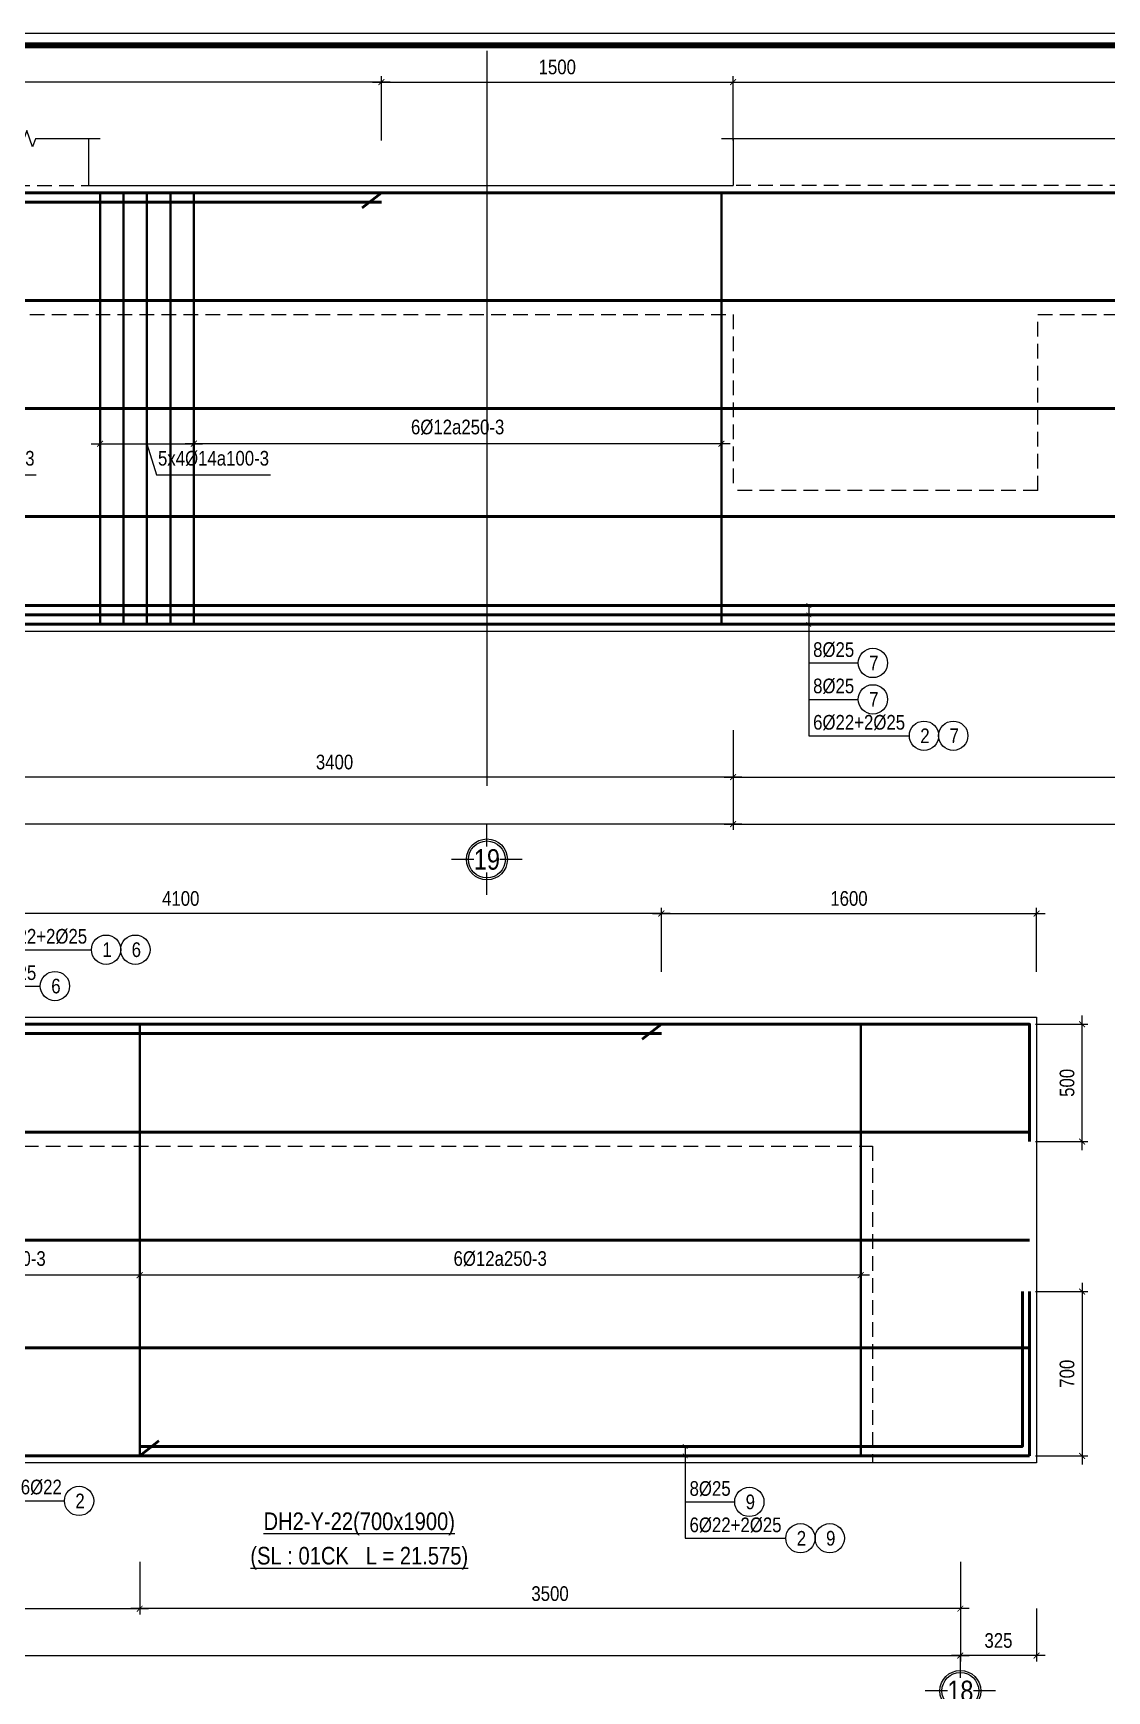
# Model space of a CAD drawing. Header units: millimetres. Extents: x 3014920 to 3563667, y -1638653 to -1356471.
# Drawn here: x 3288876 to 3293455, y -1613131 to -1606064 of the extents above; entities that cross this region are included whole.
import ezdxf
from ezdxf.enums import TextEntityAlignment as Align
from ezdxf.xclip import XClip

# ---------------------------------------------------------------- set-up
doc = ezdxf.new("R2010")
doc.units = ezdxf.units.MM
doc.header["$MEASUREMENT"] = 0
doc.header["$XCLIPFRAME"] = 0
doc.header["$PDMODE"] = 2
for name, pattern in [('6 TANG DIEN HINH 14-15$0$ACAD_ISO10W100', [18, 12, -3, 0, -3]), ('ACAD_ISO04W100', [30, 24, -3, 0, -3]), ('HIDDEN', [0.375, 0.25, -0.125])]:
    doc.linetypes.add(name, pattern=pattern)
doc.layers.get('0').update_dxf_attribs({"lineweight": 9})
doc.layers.get('Defpoints').update_dxf_attribs({"color": 10, "lineweight": 0})
for name, color, linetype, lineweight in [('2', 2, 'Continuous', 20), ('CDAI', 21, 'Continuous', 40), ('CTHEP', 50, 'Continuous', 50), ('DBAO', 90, 'Continuous', 13), ('DGIONG', 130, 'Continuous', 13), ('DMo', 9, 'HIDDEN', 9), ('KTH', 154, 'Continuous', 9), ('Net khuat', 8, 'HIDDEN', 13), ('TEXT', 7, 'Continuous', 15), ('TRUC', 251, 'ACAD_ISO04W100', 9)]:
    doc.layers.add(name, color=color, linetype=linetype, lineweight=lineweight)
doc.layers.add('8', color=8, linetype='Continuous')
doc.styles.add('HELVECONDENSE', font='VHELVCN_0.TTF')
doc.styles.add('Star-HelCon', font='VHELVCN_0.TTF')
doc.styles.add('TTP-HelCon', font='VHELVCN_0.TTF')
doc.styles.add('VNI-HELVE-CONDENSE', font='VHELVCN_0.TTF')
doc.dimstyles.new('kc-25', dxfattribs={"dimtxt": 62.5, "dimasz": 20, "dimexe": 20, "dimexo": 50, "dimgap": 25, "dimtad": 3, "dimdec": 0, "dimzin": 0, "dimdsep": 46, "dimtxsty": 'VNI-HELVE-CONDENSE', "dimblk": 'DIM', "dimcen": 2.5, "dimclrd": 256, "dimclre": 154, "dimclrt": 7, "dimaunit": 1, "dimadec": 0, "dimazin": 0, "dimtfac": 1, "dimtdec": 0, "dimtix": 1, "dimtmove": 0, "dimatfit": 3, "dimldrblk": 'DOT', "dimfxl": 1, "dimtolj": 1, "dimtzin": 0, "dimarcsym": 0})
doc.dimstyles.new('TTP-25', dxfattribs={"dimscale": 25, "dimtxt": 2.5, "dimasz": 1, "dimexe": 1, "dimexo": 1, "dimgap": 0.09, "dimtad": 0, "dimdec": 4, "dimrnd": 1, "dimzin": 9, "dimdsep": 46, "dimtxsty": 'TTP-HelCon', "dimblk": 'ARCHTICK', "dimcen": 0.09, "dimdle": 1.5, "dimclrd": 256, "dimclre": 256, "dimclrt": 7, "dimadec": 0, "dimazin": 0, "dimtfac": 1, "dimtdec": 4, "dimtmove": 0, "dimatfit": 3, "dimldrblk": 'ARCHTICK', "dimfxl": 1, "dimtvp": 1, "dimtolj": 1, "dimtzin": 0, "dimarcsym": 0})

# ---------------------------------------------------------------- blocks, each defined once
blk = doc.blocks.new('_ArchTick')
at = {"color": 0, "linetype": 'ByBlock', "const_width": 0.15}
blk.add_lwpolyline([(-0.5, -0.5), (0.5, 0.5)], dxfattribs=at)
blk = doc.blocks.new('*D2799')
at = {"layer": 'Defpoints', "color": 0, "transparency": 16777216}
for p in [(1500, -2296.5), (11550, -2296.5), (1500, -2721.4)]:
    blk.add_point(p, dxfattribs=at)
at = {"layer": 'KTH', "lineweight": -2, "transparency": 16777216}
for p, q in [((1500, -2321.5), (1500, -2746.4)), ((11550, -2321.5), (11550, -2746.4)), ((11587.5, -2721.4), (1462.5, -2721.4))]:
    blk.add_line(p, q, dxfattribs=at)
at = {"layer": 'KTH', "lineweight": -2, "transparency": 16777216, "xscale": 25, "yscale": 25, "zscale": 25, "rotation": 180}
blk.add_blockref('_ArchTick', (1500, -2721.4), dxfattribs=at)
at = {"layer": 'KTH', "lineweight": -2, "transparency": 16777216, "xscale": 25, "yscale": 25, "zscale": 25}
blk.add_blockref('_ArchTick', (11550, -2721.4), dxfattribs=at)
at = {"layer": 'KTH', "color": 7, "transparency": 16777216, "insert": (6525, -2657.6), "char_height": 62.5, "attachment_point": 5, "style": 'TTP-HelCon'}
blk.add_mtext('\\A1;10050', dxfattribs=at)
blk = doc.blocks.new('*D2800')
at = {"layer": 'Defpoints', "color": 0, "transparency": 16777216}
for p in [(3300, 441.7), (3300, 167.7), (10050, 167.7)]:
    blk.add_point(p, dxfattribs=at)
at = {"layer": 'KTH', "lineweight": -2, "transparency": 16777216}
for p, q in [((10087.5, 441.7), (3262.5, 441.7)), ((3300, 192.7), (3300, 466.7)), ((10050, 192.7), (10050, 466.7))]:
    blk.add_line(p, q, dxfattribs=at)
at = {"layer": 'KTH', "lineweight": -2, "transparency": 16777216, "xscale": 25, "yscale": 25, "zscale": 25, "rotation": 180}
blk.add_blockref('_ArchTick', (3300, 441.7), dxfattribs=at)
at = {"layer": 'KTH', "lineweight": -2, "transparency": 16777216, "xscale": 25, "yscale": 25, "zscale": 25}
blk.add_blockref('_ArchTick', (10050, 441.7), dxfattribs=at)
at = {"layer": 'KTH', "color": 7, "transparency": 16777216, "insert": (6675, 505.5), "char_height": 62.5, "attachment_point": 5, "style": 'TTP-HelCon'}
blk.add_mtext('\\A1;6750', dxfattribs=at)
blk = doc.blocks.new('dau truc')
blk.add_circle((0, 0), 180)
at = {"layer": '8'}
for p, q in [((0, 127), (0, 345)), ((-127, 0), (-345, 0)), ((0, -345), (0, -127)), ((345, 0), (127, 0))]:
    blk.add_line(p, q, dxfattribs=at)
blk.add_circle((0, 0), 200, dxfattribs=at)
at = {"layer": 'TEXT', "style": 'HELVECONDENSE'}
blk.add_attdef('A', text='', height=233, dxfattribs=at).set_placement((0, 0), align=Align.MIDDLE)
blk = doc.blocks.new('*D2806')
at = {"layer": 'Defpoints', "color": 0, "transparency": 16777216}
for p in [(23075, 441.7), (21475, 167.7), (23075, 167.7)]:
    blk.add_point(p, dxfattribs=at)
at = {"layer": 'KTH', "lineweight": -2, "transparency": 16777216}
for p, q in [((21437.5, 441.7), (23112.5, 441.7)), ((21475, 192.7), (21475, 466.7)), ((23075, 192.7), (23075, 466.7))]:
    blk.add_line(p, q, dxfattribs=at)
at = {"layer": 'KTH', "lineweight": -2, "transparency": 16777216, "xscale": 25, "yscale": 25, "zscale": 25, "rotation": 180}
blk.add_blockref('_ArchTick', (21475, 441.7), dxfattribs=at)
at = {"layer": 'KTH', "lineweight": -2, "transparency": 16777216, "xscale": 25, "yscale": 25, "zscale": 25}
blk.add_blockref('_ArchTick', (23075, 441.7), dxfattribs=at)
at = {"layer": 'KTH', "color": 7, "transparency": 16777216, "insert": (22275, 505.5), "char_height": 62.5, "attachment_point": 5, "style": 'TTP-HelCon'}
blk.add_mtext('\\A1;1600', dxfattribs=at)
blk = doc.blocks.new('DIM')
h = blk.add_hatch(color=1)
h.paths.add_polyline_path([(0.49, 0.29, 1), (0.29, 0.49), (-0.19, 0), (0.19, 0)])
h.paths.add_polyline_path([(0.19, 0), (-0.19, 0), (-0.49, -0.29, 1), (-0.29, -0.49)])
at = {"color": 9}
for p, q in [((-0.19, 0), (-1.5, 0)), ((0.19, 0), (1.5, 0))]:
    blk.add_line(p, q, dxfattribs=at)
at = {"color": 1}
for p, q in [((-0.49, -0.29), (0.29, 0.49)), ((-0.29, -0.49), (0.49, 0.29)), ((-0.19, 0), (0.19, 0))]:
    blk.add_line(p, q, dxfattribs=at)
blk.add_arc((-0.39, -0.39), 0.138, 135, 315, dxfattribs=at)
blk = doc.blocks.new('*D2808')
at = {"layer": 'Defpoints', "color": 0, "transparency": 16777216}
for p in [(9250, -602.9), (11500, -602.9), (9250, -1100)]:
    blk.add_point(p, dxfattribs=at)
at = {"layer": 'KTH', "lineweight": -2, "transparency": 16777216}
for p, q in [((9250, -627.9), (9250, -1125)), ((11500, -627.9), (11500, -1125)), ((11537.5, -1100), (9212.5, -1100))]:
    blk.add_line(p, q, dxfattribs=at)
at = {"layer": 'KTH', "lineweight": -2, "transparency": 16777216, "xscale": 25, "yscale": 25, "zscale": 25, "rotation": 180}
blk.add_blockref('_ArchTick', (9250, -1100), dxfattribs=at)
at = {"layer": 'KTH', "lineweight": -2, "transparency": 16777216, "xscale": 25, "yscale": 25, "zscale": 25}
blk.add_blockref('_ArchTick', (11500, -1100), dxfattribs=at)
at = {"layer": 'KTH', "color": 7, "transparency": 16777216, "insert": (10375, -1030.1), "char_height": 62.5, "attachment_point": 5, "style": 'TTP-HelCon'}
blk.add_mtext('\\A1;6Þ12a250-3', dxfattribs=at)
blk = doc.blocks.new('*D2790')
at = {"layer": 'Defpoints', "color": 0, "transparency": 16777216}
for p in [(11550, 441.7), (10050, 167.7), (11550, 167.7)]:
    blk.add_point(p, dxfattribs=at)
at = {"layer": 'KTH', "lineweight": -2, "transparency": 16777216}
for p, q in [((10012.5, 441.7), (11587.5, 441.7)), ((10050, 192.7), (10050, 466.7)), ((11550, 192.7), (11550, 466.7))]:
    blk.add_line(p, q, dxfattribs=at)
at = {"layer": 'KTH', "lineweight": -2, "transparency": 16777216, "xscale": 25, "yscale": 25, "zscale": 25, "rotation": 180}
blk.add_blockref('_ArchTick', (10050, 441.7), dxfattribs=at)
at = {"layer": 'KTH', "lineweight": -2, "transparency": 16777216, "xscale": 25, "yscale": 25, "zscale": 25}
blk.add_blockref('_ArchTick', (11550, 441.7), dxfattribs=at)
at = {"layer": 'KTH', "color": 7, "transparency": 16777216, "insert": (10800, 505.5), "char_height": 62.5, "attachment_point": 5, "style": 'TTP-HelCon'}
blk.add_mtext('\\A1;1500', dxfattribs=at)
blk = doc.blocks.new('*D2791')
at = {"layer": 'Defpoints', "color": 0, "transparency": 16777216}
for p in [(17375, 441.7), (11550, 167.7), (17375, 167.7)]:
    blk.add_point(p, dxfattribs=at)
at = {"layer": 'KTH', "lineweight": -2, "transparency": 16777216}
for p, q in [((11512.5, 441.7), (17412.5, 441.7)), ((11550, 192.7), (11550, 466.7)), ((17375, 192.7), (17375, 466.7))]:
    blk.add_line(p, q, dxfattribs=at)
at = {"layer": 'KTH', "lineweight": -2, "transparency": 16777216, "xscale": 25, "yscale": 25, "zscale": 25, "rotation": 180}
blk.add_blockref('_ArchTick', (11550, 441.7), dxfattribs=at)
at = {"layer": 'KTH', "lineweight": -2, "transparency": 16777216, "xscale": 25, "yscale": 25, "zscale": 25}
blk.add_blockref('_ArchTick', (17375, 441.7), dxfattribs=at)
at = {"layer": 'KTH', "color": 7, "transparency": 16777216, "insert": (14462.5, 505.5), "char_height": 62.5, "attachment_point": 5, "style": 'TTP-HelCon'}
blk.add_mtext('\\A1;5825', dxfattribs=at)
blk = doc.blocks.new('*D2792')
at = {"layer": 'Defpoints', "color": 0, "transparency": 16777216}
for p in [(17375, 441.7), (17375, 167.7), (21475, 167.7)]:
    blk.add_point(p, dxfattribs=at)
at = {"layer": 'KTH', "lineweight": -2, "transparency": 16777216}
for p, q in [((21512.5, 441.7), (17337.5, 441.7)), ((17375, 192.7), (17375, 466.7)), ((21475, 192.7), (21475, 466.7))]:
    blk.add_line(p, q, dxfattribs=at)
at = {"layer": 'KTH', "lineweight": -2, "transparency": 16777216, "xscale": 25, "yscale": 25, "zscale": 25, "rotation": 180}
blk.add_blockref('_ArchTick', (17375, 441.7), dxfattribs=at)
at = {"layer": 'KTH', "lineweight": -2, "transparency": 16777216, "xscale": 25, "yscale": 25, "zscale": 25}
blk.add_blockref('_ArchTick', (21475, 441.7), dxfattribs=at)
at = {"layer": 'KTH', "color": 7, "transparency": 16777216, "insert": (19425, 505.5), "char_height": 62.5, "attachment_point": 5, "style": 'TTP-HelCon'}
blk.add_mtext('\\A1;4100', dxfattribs=at)
blk = doc.blocks.new('*D2793')
at = {"layer": 'Defpoints', "color": 0, "transparency": 16777216}
for p in [(18050, -602.9), (19250, -602.9), (18050, -1100)]:
    blk.add_point(p, dxfattribs=at)
at = {"layer": 'KTH', "lineweight": -2, "transparency": 16777216}
for p, q in [((18050, -627.9), (18050, -1125)), ((19250, -627.9), (19250, -1125)), ((19287.5, -1100), (18012.5, -1100))]:
    blk.add_line(p, q, dxfattribs=at)
at = {"layer": 'KTH', "lineweight": -2, "transparency": 16777216, "xscale": 25, "yscale": 25, "zscale": 25, "rotation": 180}
blk.add_blockref('_ArchTick', (18050, -1100), dxfattribs=at)
at = {"layer": 'KTH', "lineweight": -2, "transparency": 16777216, "xscale": 25, "yscale": 25, "zscale": 25}
blk.add_blockref('_ArchTick', (19250, -1100), dxfattribs=at)
at = {"layer": 'KTH', "color": 7, "transparency": 16777216, "insert": (18650, -1030.1), "char_height": 62.5, "attachment_point": 5, "style": 'TTP-HelCon'}
blk.add_mtext('\\A1;6Þ12a300-3', dxfattribs=at)
blk = doc.blocks.new('*D2794')
at = {"layer": 'Defpoints', "color": 0, "transparency": 16777216}
for p in [(19250, -602.9), (22325, -602.9), (19250, -1100)]:
    blk.add_point(p, dxfattribs=at)
at = {"layer": 'KTH', "lineweight": -2, "transparency": 16777216}
for p, q in [((19250, -627.9), (19250, -1125)), ((22325, -627.9), (22325, -1125)), ((22362.5, -1100), (19212.5, -1100))]:
    blk.add_line(p, q, dxfattribs=at)
at = {"layer": 'KTH', "lineweight": -2, "transparency": 16777216, "xscale": 25, "yscale": 25, "zscale": 25, "rotation": 180}
blk.add_blockref('_ArchTick', (19250, -1100), dxfattribs=at)
at = {"layer": 'KTH', "lineweight": -2, "transparency": 16777216, "xscale": 25, "yscale": 25, "zscale": 25}
blk.add_blockref('_ArchTick', (22325, -1100), dxfattribs=at)
at = {"layer": 'KTH', "color": 7, "transparency": 16777216, "insert": (20787.5, -1030.1), "char_height": 62.5, "attachment_point": 5, "style": 'TTP-HelCon'}
blk.add_mtext('\\A1;6Þ12a250-3', dxfattribs=at)
blk = doc.blocks.new('*D2795')
at = {"layer": 'Defpoints', "color": 0, "transparency": 16777216}
for p in [(8150, -2296.5), (11550, -2296.5), (8150, -2521.5)]:
    blk.add_point(p, dxfattribs=at)
at = {"layer": 'KTH', "lineweight": -2, "transparency": 16777216}
for p, q in [((8150, -2321.5), (8150, -2546.5)), ((11550, -2321.5), (11550, -2546.5)), ((11587.5, -2521.5), (8112.5, -2521.5))]:
    blk.add_line(p, q, dxfattribs=at)
at = {"layer": 'KTH', "lineweight": -2, "transparency": 16777216, "xscale": 25, "yscale": 25, "zscale": 25, "rotation": 180}
blk.add_blockref('_ArchTick', (8150, -2521.5), dxfattribs=at)
at = {"layer": 'KTH', "lineweight": -2, "transparency": 16777216, "xscale": 25, "yscale": 25, "zscale": 25}
blk.add_blockref('_ArchTick', (11550, -2521.5), dxfattribs=at)
at = {"layer": 'KTH', "color": 7, "transparency": 16777216, "insert": (9850, -2457.6), "char_height": 62.5, "attachment_point": 5, "style": 'TTP-HelCon'}
blk.add_mtext('\\A1;3400', dxfattribs=at)
blk = doc.blocks.new('*D2796')
at = {"layer": 'Defpoints', "color": 0, "transparency": 16777216}
for p in [(11550, -2296.5), (18050, -2296.5), (18050, -2521.5)]:
    blk.add_point(p, dxfattribs=at)
at = {"layer": 'KTH', "lineweight": -2, "transparency": 16777216}
for p, q in [((11550, -2321.5), (11550, -2546.5)), ((18050, -2321.5), (18050, -2546.5)), ((11512.5, -2521.5), (18087.5, -2521.5))]:
    blk.add_line(p, q, dxfattribs=at)
at = {"layer": 'KTH', "lineweight": -2, "transparency": 16777216, "xscale": 25, "yscale": 25, "zscale": 25, "rotation": 180}
blk.add_blockref('_ArchTick', (11550, -2521.5), dxfattribs=at)
at = {"layer": 'KTH', "lineweight": -2, "transparency": 16777216, "xscale": 25, "yscale": 25, "zscale": 25}
blk.add_blockref('_ArchTick', (18050, -2521.5), dxfattribs=at)
at = {"layer": 'KTH', "color": 7, "transparency": 16777216, "insert": (14800, -2457.6), "char_height": 62.5, "attachment_point": 5, "style": 'TTP-HelCon'}
blk.add_mtext('\\A1;6500', dxfattribs=at)
blk = doc.blocks.new('*D2797')
at = {"layer": 'Defpoints', "color": 0, "transparency": 16777216}
for p in [(18050, -2296.5), (19250, -2296.5), (19250, -2521.5)]:
    blk.add_point(p, dxfattribs=at)
at = {"layer": 'KTH', "lineweight": -2, "transparency": 16777216}
for p, q in [((18050, -2321.5), (18050, -2546.5)), ((19250, -2321.5), (19250, -2546.5)), ((18012.5, -2521.5), (19287.5, -2521.5))]:
    blk.add_line(p, q, dxfattribs=at)
at = {"layer": 'KTH', "lineweight": -2, "transparency": 16777216, "xscale": 25, "yscale": 25, "zscale": 25, "rotation": 180}
blk.add_blockref('_ArchTick', (18050, -2521.5), dxfattribs=at)
at = {"layer": 'KTH', "lineweight": -2, "transparency": 16777216, "xscale": 25, "yscale": 25, "zscale": 25}
blk.add_blockref('_ArchTick', (19250, -2521.5), dxfattribs=at)
at = {"layer": 'KTH', "color": 7, "transparency": 16777216, "insert": (18650, -2457.6), "char_height": 62.5, "attachment_point": 5, "style": 'TTP-HelCon'}
blk.add_mtext('\\A1;1200', dxfattribs=at)
blk = doc.blocks.new('*D2798')
at = {"layer": 'Defpoints', "color": 0, "transparency": 16777216}
for p in [(11550, -2296.5), (22750, -2496.4), (22750, -2721.4)]:
    blk.add_point(p, dxfattribs=at)
at = {"layer": 'KTH', "lineweight": -2, "transparency": 16777216}
for p, q in [((11550, -2321.5), (11550, -2746.4)), ((22750, -2521.4), (22750, -2746.4)), ((11512.5, -2721.4), (22787.5, -2721.4))]:
    blk.add_line(p, q, dxfattribs=at)
at = {"layer": 'KTH', "lineweight": -2, "transparency": 16777216, "xscale": 25, "yscale": 25, "zscale": 25, "rotation": 180}
blk.add_blockref('_ArchTick', (11550, -2721.4), dxfattribs=at)
at = {"layer": 'KTH', "lineweight": -2, "transparency": 16777216, "xscale": 25, "yscale": 25, "zscale": 25}
blk.add_blockref('_ArchTick', (22750, -2721.4), dxfattribs=at)
at = {"layer": 'KTH', "color": 7, "transparency": 16777216, "insert": (17150, -2657.6), "char_height": 62.5, "attachment_point": 5, "style": 'TTP-HelCon'}
blk.add_mtext('\\A1;11200', dxfattribs=at)
blk = doc.blocks.new('*D2788')
at = {"layer": 'Defpoints', "color": 0, "transparency": 16777216}
for p in [(22750, -2496.4), (23075, -2496.4), (22750, -2721.4)]:
    blk.add_point(p, dxfattribs=at)
at = {"layer": 'KTH', "lineweight": -2, "transparency": 16777216}
for p, q in [((22750, -2521.4), (22750, -2746.4)), ((23075, -2521.4), (23075, -2746.4)), ((23112.5, -2721.4), (22712.5, -2721.4))]:
    blk.add_line(p, q, dxfattribs=at)
at = {"layer": 'KTH', "lineweight": -2, "transparency": 16777216, "xscale": 25, "yscale": 25, "zscale": 25, "rotation": 180}
blk.add_blockref('_ArchTick', (22750, -2721.4), dxfattribs=at)
at = {"layer": 'KTH', "lineweight": -2, "transparency": 16777216, "xscale": 25, "yscale": 25, "zscale": 25}
blk.add_blockref('_ArchTick', (23075, -2721.4), dxfattribs=at)
at = {"layer": 'KTH', "color": 7, "transparency": 16777216, "insert": (22912.5, -2657.6), "char_height": 62.5, "attachment_point": 5, "style": 'TTP-HelCon'}
blk.add_mtext('\\A1;325', dxfattribs=at)
blk = doc.blocks.new('*D2789')
at = {"layer": 'Defpoints', "color": 0, "transparency": 16777216}
for p in [(19250, -2296.5), (22750, -2296.5), (19250, -2521.5)]:
    blk.add_point(p, dxfattribs=at)
at = {"layer": 'KTH', "lineweight": -2, "transparency": 16777216}
for p, q in [((19250, -2321.5), (19250, -2546.5)), ((22750, -2321.5), (22750, -2546.5)), ((22787.5, -2521.5), (19212.5, -2521.5))]:
    blk.add_line(p, q, dxfattribs=at)
at = {"layer": 'KTH', "lineweight": -2, "transparency": 16777216, "xscale": 25, "yscale": 25, "zscale": 25, "rotation": 180}
blk.add_blockref('_ArchTick', (19250, -2521.5), dxfattribs=at)
at = {"layer": 'KTH', "lineweight": -2, "transparency": 16777216, "xscale": 25, "yscale": 25, "zscale": 25}
blk.add_blockref('_ArchTick', (22750, -2521.5), dxfattribs=at)
at = {"layer": 'KTH', "color": 7, "transparency": 16777216, "insert": (21000, -2457.6), "char_height": 62.5, "attachment_point": 5, "style": 'TTP-HelCon'}
blk.add_mtext('\\A1;3500', dxfattribs=at)
blk = doc.blocks.new('*D2785')
at = {"layer": 'Defpoints', "color": 0, "transparency": 16777216}
for p in [(23045, -30), (23269.1, -30), (23045, -530)]:
    blk.add_point(p, dxfattribs=at)
at = {"layer": 'KTH', "lineweight": -2, "transparency": 16777216}
for p, q in [((23269.1, -567.5), (23269.1, 7.5)), ((23070, -30), (23294.1, -30)), ((23070, -530), (23294.1, -530))]:
    blk.add_line(p, q, dxfattribs=at)
at = {"layer": 'KTH', "lineweight": -2, "transparency": 16777216, "xscale": 25, "yscale": 25, "zscale": 25}
for p, rotation in [((23269.1, -30), 90), ((23269.1, -530), 270)]:
    blk.add_blockref('_ArchTick', p, dxfattribs=dict(at, rotation=rotation))
at = {"layer": 'KTH', "color": 7, "transparency": 16777216, "insert": (23205.3, -280), "char_height": 62.5, "attachment_point": 5, "rotation": 90, "style": 'TTP-HelCon'}
blk.add_mtext('\\A1;500', dxfattribs=at)
blk = doc.blocks.new('*D2786')
at = {"layer": 'Defpoints', "color": 0, "transparency": 16777216}
for p in [(23045, -1170), (23045, -1870), (23269.1, -1870)]:
    blk.add_point(p, dxfattribs=at)
at = {"layer": 'KTH', "lineweight": -2, "transparency": 16777216}
for p, q in [((23070, -1170), (23294.1, -1170)), ((23269.1, -1132.5), (23269.1, -1907.5)), ((23070, -1870), (23294.1, -1870))]:
    blk.add_line(p, q, dxfattribs=at)
at = {"layer": 'KTH', "lineweight": -2, "transparency": 16777216, "xscale": 25, "yscale": 25, "zscale": 25}
for p, rotation in [((23269.1, -1170), 90), ((23269.1, -1870), 270)]:
    blk.add_blockref('_ArchTick', p, dxfattribs=dict(at, rotation=rotation))
at = {"layer": 'KTH', "color": 7, "transparency": 16777216, "insert": (23205.3, -1520), "char_height": 62.5, "attachment_point": 5, "rotation": 90, "style": 'TTP-HelCon'}
blk.add_mtext('\\A1;700', dxfattribs=at)
blk = doc.blocks.new('*D2809')
at = {"layer": 'Defpoints', "color": 0, "transparency": 16777216}
for p in [(8850, -602.9), (9250, -602.9), (9250, -1100)]:
    blk.add_point(p, dxfattribs=at)
at = {"layer": 'KTH', "lineweight": -2, "transparency": 16777216}
for p, q in [((8850, -627.9), (8850, -1125)), ((9250, -627.9), (9250, -1125)), ((8812.5, -1100), (9287.5, -1100)), ((9050, -1100), (9090, -1233.3)), ((9090, -1233.3), (9577.6, -1233.3))]:
    blk.add_line(p, q, dxfattribs=at)
at = {"layer": 'KTH', "lineweight": -2, "transparency": 16777216, "xscale": 25, "yscale": 25, "zscale": 25, "rotation": 180}
blk.add_blockref('_ArchTick', (8850, -1100), dxfattribs=at)
at = {"layer": 'KTH', "lineweight": -2, "transparency": 16777216, "xscale": 25, "yscale": 25, "zscale": 25}
blk.add_blockref('_ArchTick', (9250, -1100), dxfattribs=at)
at = {"layer": 'KTH', "color": 7, "transparency": 16777216, "insert": (9333.8, -1163.3), "char_height": 62.5, "attachment_point": 5, "style": 'TTP-HelCon'}
blk.add_mtext('\\A1;5x4Þ14a100-3', dxfattribs=at)
blk = doc.blocks.new('*D2810')
at = {"layer": 'Defpoints', "color": 0, "transparency": 16777216}
for p in [(7850, -602.9), (8250, -602.9), (7850, -1100)]:
    blk.add_point(p, dxfattribs=at)
at = {"layer": 'KTH', "lineweight": -2, "transparency": 16777216}
for p, q in [((7850, -627.9), (7850, -1125)), ((8250, -627.9), (8250, -1125)), ((8287.5, -1100), (7812.5, -1100)), ((8050, -1100), (8090, -1233.3)), ((8090, -1233.3), (8577.6, -1233.3))]:
    blk.add_line(p, q, dxfattribs=at)
at = {"layer": 'KTH', "lineweight": -2, "transparency": 16777216, "xscale": 25, "yscale": 25, "zscale": 25, "rotation": 180}
blk.add_blockref('_ArchTick', (7850, -1100), dxfattribs=at)
at = {"layer": 'KTH', "lineweight": -2, "transparency": 16777216, "xscale": 25, "yscale": 25, "zscale": 25}
blk.add_blockref('_ArchTick', (8250, -1100), dxfattribs=at)
at = {"layer": 'KTH', "color": 7, "transparency": 16777216, "insert": (8333.8, -1163.3), "char_height": 62.5, "attachment_point": 5, "style": 'TTP-HelCon'}
blk.add_mtext('\\A1;5x4Þ14a100-3', dxfattribs=at)
blk = doc.blocks.new('2Y-24')
at = {"layer": 'CTHEP'}
for p, q in [((59365.00001, -500), (1530.00001, -500)), ((1530.00001, -970), (59445.00001, -970))]:
    blk.add_line(p, q, dxfattribs=at)
blk.add_lwpolyline([(1570.00001, -229.99859), (1570.00001, -30), (59445.00001, -30), (59445.00001, -229.56756)], dxfattribs=at)
at = {"layer": 'DBAO', "linetype": 'Continuous', "flags": 128}
for points in [[(1500.00001, 200), (1500.00001, -1000), (15574.58661, -1000)], [(1500.00001, -1100), (15474.58661, -1100)]]:
    blk.add_lwpolyline(points, dxfattribs=at)
blk = doc.blocks.new('CHG_XX_Khung ten')
blk.add_lwpolyline([(15, 579), (826, 579), (826, 15), (15, 15)], close=True)
at = {"color": 4, "linetype": 'Continuous', "const_width": 1}
blk.add_lwpolyline([(17, 577), (824, 577), (824, 17), (17, 17)], close=True, dxfattribs=at)
blk = doc.blocks.new('2Y-22')
at = {"layer": 'CDAI'}
for points in [[(8849.993, -30.00001), (8849.993, -1870.00001)], [(8949.993, -30.00001), (8949.993, -1870.00001)], [(9049.993, -30.00001), (9049.993, -1870.00001)], [(9049.99978, -30), (9049.99978, -1870)], [(9149.993, -30.00001), (9149.993, -1870.00001)], [(9249.993, -30.00001), (9249.993, -1870.00001)], [(11499.99978, -30), (11499.99978, -1870)], [(19249.99999, -30), (19249.99999, -1870)], [(19249.99999, -30), (19249.99999, -1870)], [(22324.99999, -30), (22324.99999, -1870)]]:
    blk.add_lwpolyline(points, dxfattribs=at)
at = {"layer": 'CTHEP'}
for p, q in [((9968.57389, -94.5255), (10049.99978, -30)), ((21393.5741, -94.5255), (21474.99999, -30)), ((23045, -490), (1554.54176, -490)), ((23045, -950), (1554.54176, -950)), ((23045, -1870), (23045, -1170)), ((23045, -1410), (1554.54176, -1410)), ((19331.42589, -1805.47451), (19249.99999, -1870)), ((1524.54176, -1870), (23045, -1870))]:
    blk.add_line(p, q, dxfattribs=at)
for points in [[(1524.54176, -530), (1524.54176, -30), (23045, -30), (23045, -530)], [(3299.9925, -70), (10049.99978, -70)], [(17374.99599, -70), (21474.99999, -70)], [(19249.99999, -1830), (23015, -1830), (23015, -1170)], [(8149.99978, -1790), (18049.99599, -1790)], [(8149.99978, -1830), (18049.99599, -1830)]]:
    blk.add_lwpolyline(points, dxfattribs=at)
at = {"layer": 'DBAO', "linetype": 'Continuous'}
for p, q in [((8799.993, 200), (8799.993, 0)), ((11550, 200), (11550, 0)), ((8799.993, 0), (11549.99978, 0)), ((16500, 0), (23075, 0))]:
    blk.add_line(p, q, dxfattribs=at)
at = {"layer": 'DBAO', "linetype": 'Continuous', "flags": 128}
blk.add_lwpolyline([(23075, 0), (23075, -1900), (1500, -1900)], dxfattribs=at)
at = {"layer": 'DGIONG', "linetype": 'Continuous', "flags": 128}
for points in [[(8849.993, 200), (8574.99389, 200), (8562.49389, 165.65653), (8537.49389, 234.34347), (8524.99389, 200), (8249.97978, 200)], [(16550, 200), (14050, 200), (14037.5, 165.65653), (14012.5, 234.34347), (14000, 200), (11500, 200)]]:
    blk.add_lwpolyline(points, dxfattribs=at)
at = {"layer": 'DGIONG'}
for centre in [(19106.3492, 287.66084), (19231.3492, 287.66084), (18888.4597, 132.67984), (12146.19286, -2034.94284), (18991.14061, -2062.04426), (21850.08742, -2066.30567), (12146.19275, -2189.92384), (22067.97692, -2221.28667), (22192.97692, -2221.28667), (12364.08225, -2344.90484), (12489.08225, -2344.90484)]:
    blk.add_circle(centre, 62.5, dxfattribs=at)
at = {"layer": 'Net khuat', "ltscale": 250}
for p, q in [((8299.99478, 0), (8799.993, 0)), ((8799.9855, 0), (8799.993, 0)), ((16500, 0), (11549.99978, 0)), ((1799.9925, -550), (11549.99978, -550)), ((11549.99978, -550), (11549.99978, -1300)), ((12850, -550), (22374.99999, -550)), ((12850, -1300), (12850, -550)), ((22374.99999, -550), (22374.99999, -1900)), ((12850, -1300), (11550, -1300))]:
    blk.add_line(p, q, dxfattribs=at)
at = {"layer": 'TRUC', "linetype": '6 TANG DIEN HINH 14-15$0$ACAD_ISO10W100', "ltscale": 1250}
blk.add_lwpolyline([(10500, 574.00461), (10499.99978, -2558.64143)], dxfattribs=at)
at = {"layer": '2', "ltscale": 300}
ref = blk.add_blockref('dau truc', (10499.99978, -2872.28804), dxfattribs=dict(at, xscale=0.436713129747659, yscale=0.436713129747659, zscale=0.436713129747659))
ref.add_attrib('A', '19', dxfattribs={"layer": 'TEXT', "height": 87.5, "style": 'HELVECONDENSE'}).set_placement((10499.99978, -2872.28804), align=Align.MIDDLE)
ref = blk.add_blockref('dau truc', (22749.99836, -2872.28804), dxfattribs=dict(at, xscale=0.436713129747659, yscale=0.436713129747659, zscale=0.436713129747659))
ref.add_attrib('A', '18', dxfattribs={"layer": 'TEXT', "height": 87.5, "style": 'HELVECONDENSE'}).set_placement((22749.99836, -2872.28804), align=Align.MIDDLE)
at = {"layer": 'TEXT', "style": 'TTP-HelCon'}
for s, p in [('6Þ22+2Þ25', (18633.54132, 313.51378, 0)), ('8Þ25', (18633.54132, 158.53278, 0)), ('8Þ25', (11891.27448, -2009.08989, 0)), ('6Þ22', (18742.65238, -2034.1472, 0)), ('8Þ25', (21595.16905, -2040.45272, 0)), ('8Þ25', (11891.27438, -2164.07089, 0)), ('6Þ22+2Þ25', (21595.16905, -2195.43373, 0)), ('6Þ22+2Þ25', (11891.27438, -2319.0519, 0))]:
    blk.add_text(s, height=62.5, dxfattribs=at).set_placement(p)
at = {"layer": 'TEXT', "style": 'Star-HelCon'}
for s, p in [('1', (19110.51586, 287.66084)), ('6', (19235.51586, 287.66084)), ('6', (18892.62636, 132.67984)), ('7', (12150.35952, -2034.94284)), ('2', (18995.30728, -2062.04426)), ('9', (21854.25409, -2066.30567)), ('7', (12150.35942, -2189.92384)), ('2', (22072.14359, -2221.28667)), ('9', (22197.14359, -2221.28667)), ('2', (12368.24892, -2344.90484)), ('7', (12493.24892, -2344.90484))]:
    blk.add_text(s, height=62.5, dxfattribs=at).set_placement(p, align=Align.MIDDLE)
at = {"layer": 'TEXT', "style": 'TTP-HelCon'}
for s, p in [('%%UDH2-Y-22(700x1900)', (20186.35852, -2186.30391)), ('%%U(SL : 01CK   L = 21.575)', (20186.35852, -2333.19851))]:
    blk.add_text(s, height=75, dxfattribs=at).set_placement(p, align=Align.CENTER)
at = {"layer": 'KTH'}
for base, p1, p2, picture, middle in [((3299.9925, 441.65978), (10049.99978, 167.65517), (3299.9925, 167.65517), '*D2800', (6674.99614, 505.49311)), ((17374.99599, 441.65978), (21474.99999, 167.65517), (17374.99599, 167.65517), '*D2792', (19424.99799, 505.49311)), ((23075, 441.65978), (21474.99999, 167.65517), (23075, 167.65517), '*D2806', (22275, 505.49311)), ((1500, -2721.4235), (11549.99978, -2296.46776), (1500, -2296.46776), '*D2799', (6524.99989, -2657.59017)), ((18049.99599, -2521.46776), (11549.99978, -2296.46776), (18049.99599, -2296.46776), '*D2796', (14799.99788, -2457.63443)), ((19249.99999, -2521.46776), (18049.99599, -2296.46776), (19249.99999, -2296.46776), '*D2797', (18649.99799, -2457.63443))]:
    dim = blk.add_linear_dim(base=base, p1=p1, p2=p2, dimstyle='TTP-25', override={"dimtmove": 1}, dxfattribs=at)
    dim.commit()
    dim.dimension.update_dxf_attribs({"geometry": picture, "text_midpoint": middle})
for base, p1, p2, angle, picture, middle in [((11549.99978, 441.65978), (10049.99978, 167.65517), (11549.99978, 167.65517), 180, '*D2790', (10799.99978, 505.49311)), ((17374.99599, 441.65978), (11549.99978, 167.65517), (17374.99599, 167.65517), 180, '*D2791', (14462.49788, 505.49311)), ((23269.11246, -30), (23045, -530), (23045, -30), 90, '*D2785', (23205.27913, -280)), ((23269.11246, -1870), (23045, -1170), (23045, -1870), 90, '*D2786', (23205.27913, -1520)), ((8149.99978, -2521.46776), (11549.99978, -2296.46776), (8149.99978, -2296.46776), 180, '*D2795', (9849.99978, -2457.63443)), ((22750, -2721.4235), (11549.99978, -2296.46776), (22750, -2496.4235), 180, '*D2798', (17149.99989, -2657.59017)), ((19249.99999, -2521.46776), (22750, -2296.46776), (19249.99999, -2296.46776), 180, '*D2789', (21000, -2457.63443)), ((22750, -2721.4235), (23075, -2496.4235), (22750, -2496.4235), 180, '*D2788', (22912.5, -2657.59017))]:
    dim = blk.add_linear_dim(base=base, p1=p1, p2=p2, angle=angle, dimstyle='TTP-25', override={"dimtmove": 1}, dxfattribs=at)
    dim.commit()
    dim.dimension.update_dxf_attribs({"geometry": picture, "text_midpoint": middle})
for base, p1, p2, text, picture, middle in [((7849.99478, -1100), (8249.99478, -602.86333), (7849.99478, -602.86333), '5x4Þ14a100-3', '*D2810', (8092.21978, -1163.33334)), ((9249.993, -1100), (11499.99978, -602.86333), (9249.993, -602.86333), '6Þ12a250-3', '*D2808', (10374.99639, -1030.08334)), ((18049.99599, -1100), (19249.99999, -602.86333), (18049.99599, -602.86333), '6Þ12a300-3', '*D2793', (18649.99799, -1030.08334)), ((19249.99999, -1100), (22324.99999, -602.86333), (19249.99999, -602.86333), '6Þ12a250-3', '*D2794', (20787.49999, -1030.08334))]:
    dim = blk.add_linear_dim(base=base, p1=p1, p2=p2, angle=180, text=text, dimstyle='TTP-25', override={"dimtmove": 1}, dxfattribs=at)
    dim.commit()
    dim.dimension.update_dxf_attribs({"geometry": picture, "text_midpoint": middle})
dim = blk.add_linear_dim(base=(9249.993, -1100), p1=(8849.993, -602.86333), p2=(9249.993, -602.86333), text='5x4Þ14a100-3', dimstyle='TTP-25', override={"dimtmove": 1}, dxfattribs=at)
dim.commit()
dim.dimension.update_dxf_attribs({"geometry": '*D2809', "text_midpoint": (9092.218, -1163.33334)})
at = {"layer": 'DGIONG'}
for points in [[(18615.02955, -30), (18615.02929, 287.66084), (19043.8492, 287.66084)], [(18615.02955, -70), (18615.02929, 132.67984), (18825.9597, 132.67984)], [(11872.76271, -1830), (11872.76234, -2189.92384), (12083.69275, -2189.92384)], [(11872.76269, -1790), (11872.76245, -2034.94284), (12083.69286, -2034.94284)], [(21576.65737, -1830), (21576.65701, -2066.30567), (21787.58742, -2066.30567)], [(11872.76266, -1870), (11872.76234, -2344.90484), (12301.58225, -2344.90484)], [(18719.64061, -1870), (18719.64035, -2062.04426), (18928.64061, -2062.04426)], [(21576.65733, -1870), (21576.65701, -2221.28667), (22005.47692, -2221.28667)]]:
    blk.add_leader(points, dimstyle='kc-25', override={"dimtad": 0, "dimldrblk": 'ArchTick', "dimfxl": 100, "dimarcsym": 1}, dxfattribs=at)

msp = doc.modelspace()

# ---------------------------------------------------------------- block references
at = {"layer": 'DMo'}
ref = msp.add_blockref('2Y-22', (3280311.34922, -1606713.9374), dxfattribs=at)
XClip(ref).set_block_clipping_path([(616.9344037347, -3335.598483304), (16853.195806365, 1859.8148891958)])
ref = msp.add_blockref('2Y-22', (3270080.47785, -1610258.66128), dxfattribs=at)
XClip(ref).set_block_clipping_path([(11327.323639039, -3728.2576973098), (24696.779220744, 907.1153040221)])
ref = msp.add_blockref('2Y-24', (3287541.3526, -1610551.87732), dxfattribs=at)
XClip(ref).set_block_clipping_path([(15315.2700032932, -2504.5849999781), (32036.3785386621, 970.6835081088)])

# ---------------------------------------------------------------- next in the draw order: block references
at = {"color": 5, "xscale": 25.92478421704392, "yscale": 25.92478421704392, "zscale": 25.92478421704392}
msp.add_blockref('CHG_XX_Khung ten', (3280231.54967, -1621074.38806), dxfattribs=at)

doc.saveas('drawing.dxf')
